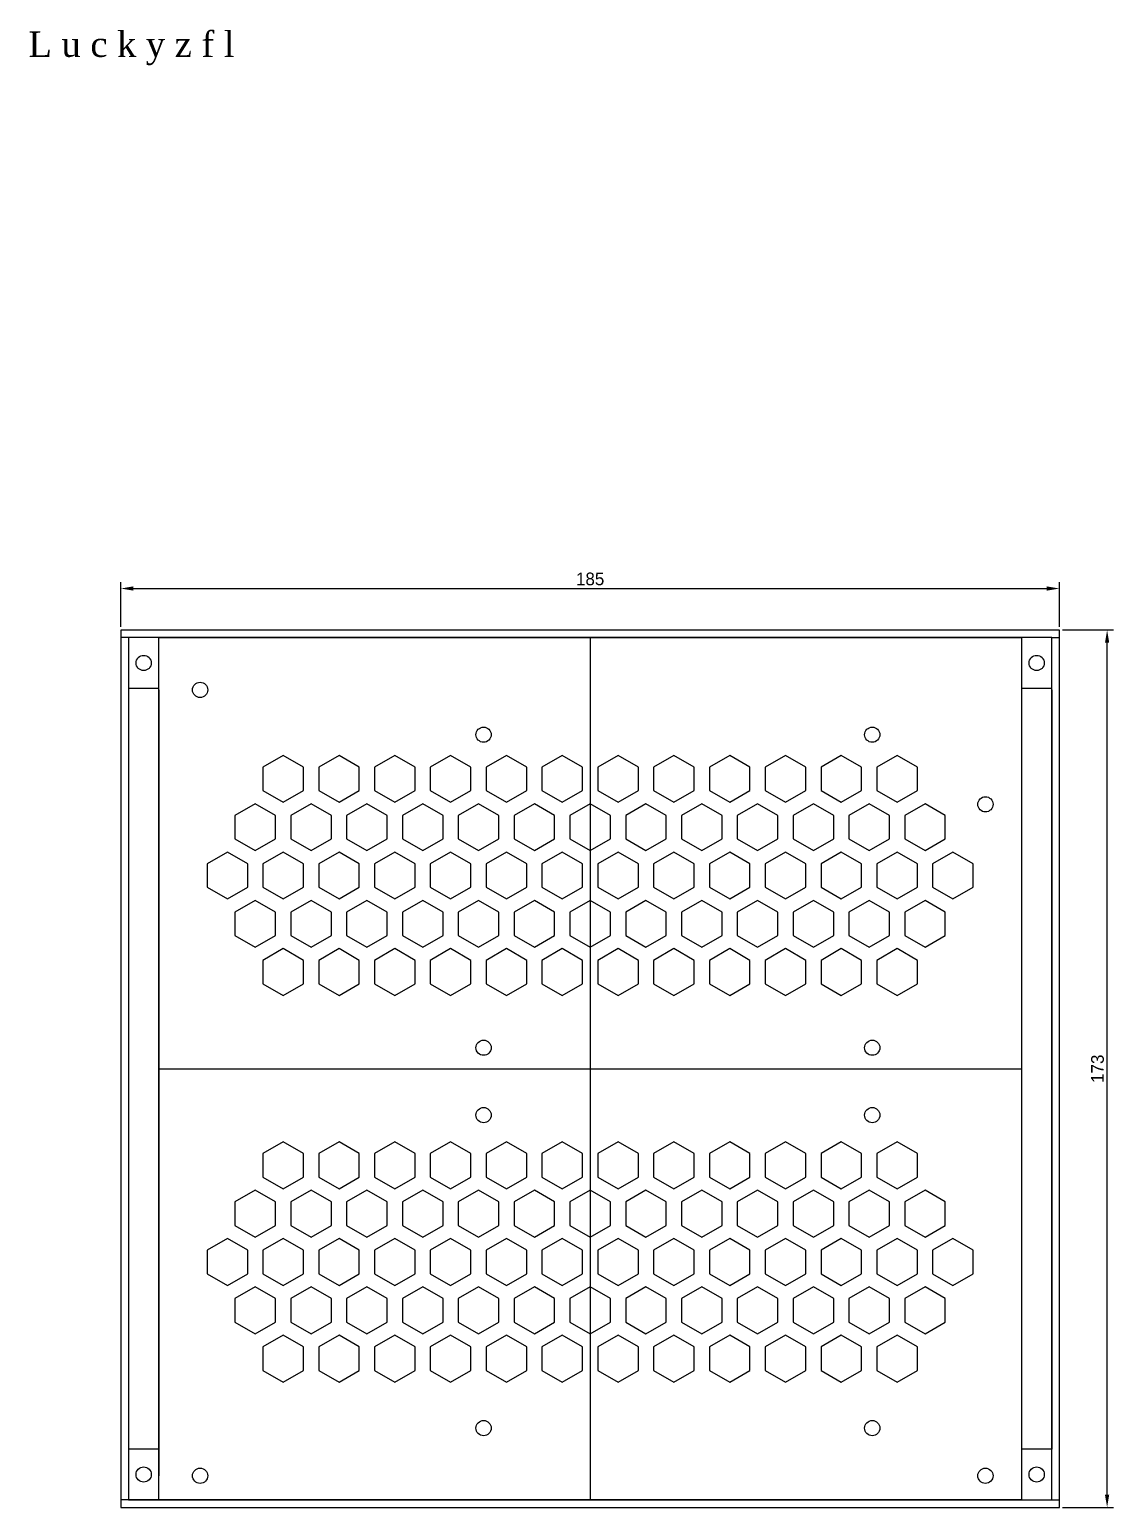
# Model space of a CAD drawing. Header units: millimetres. Extents: x 34 to 5984, y -3597 to 314.
# Drawn here: x 2838.6 to 3052.2, y -965 to -673.6 of the extents above; entities that cross this region are included whole.
import ezdxf

# ---------------------------------------------------------------- set-up
doc = ezdxf.new("R2010")
doc.units = ezdxf.units.MM
doc.dimstyles.new('ISO-25', dxfattribs={"dimtxt": 2.5, "dimasz": 2.5, "dimexe": 1.25, "dimexo": 0.625, "dimtad": 1, "dimdsep": 46, "dimtxsty": 'Standard', "dimcen": 2.5, "dimadec": 0, "dimazin": 0, "dimtfac": 1, "dimtmove": 0, "dimatfit": 3, "dimfxl": 1, "dimarcsym": 0})

# ---------------------------------------------------------------- blocks, each defined once
blk = doc.blocks.new('*D138')
at = {"color": 0, "lineweight": -2, "transparency": 16777216}
for p, q in [((2856.59, -791.37), (2856.59, -782.56)), ((2859.09, -783.81), (3039.09, -783.81)), ((3041.59, -791.37), (3041.59, -782.56))]:
    blk.add_line(p, q, dxfattribs=at)
at = {"color": 0, "transparency": 16777216}
for points in [[(2859.09, -783.39), (2859.09, -784.23), (2856.59, -783.81)], [(3039.09, -783.39), (3039.09, -784.23), (3041.59, -783.81)]]:
    blk.add_solid(points, dxfattribs=at)
at = {"layer": 'Defpoints', "color": 0, "transparency": 16777216}
for p in [(3041.59, -783.81), (2856.59, -791.99), (3041.59, -791.99)]:
    blk.add_point(p, dxfattribs=at)
at = {"color": 0, "transparency": 16777216, "insert": (2949.09, -781.93), "char_height": 2.5, "attachment_point": 5}
blk.add_mtext('185', dxfattribs=at)
blk = doc.blocks.new('*D139')
at = {"color": 0, "lineweight": -2, "transparency": 16777216}
for p, q in [((3042.22, -791.99), (3052.23, -791.99)), ((3050.98, -962.49), (3050.98, -794.49)), ((3042.22, -964.99), (3052.23, -964.99))]:
    blk.add_line(p, q, dxfattribs=at)
at = {"color": 0, "transparency": 16777216}
for points in [[(3050.56, -794.49), (3051.39, -794.49), (3050.98, -791.99)], [(3050.56, -962.49), (3051.39, -962.49), (3050.98, -964.99)]]:
    blk.add_solid(points, dxfattribs=at)
at = {"layer": 'Defpoints', "color": 0, "transparency": 16777216}
for p in [(3041.59, -791.99), (3050.98, -791.99), (3041.59, -964.99)]:
    blk.add_point(p, dxfattribs=at)
at = {"color": 0, "transparency": 16777216, "insert": (3049.1, -878.49), "char_height": 2.5, "attachment_point": 5, "rotation": 90}
blk.add_mtext('173', dxfattribs=at)

msp = doc.modelspace()

# ---------------------------------------------------------------- linework, layer by layer
for p, q in [((3041.594, -791.991), (2856.594, -791.991)), ((2856.594, -791.991), (2856.594, -964.991)), ((3041.594, -964.991), (3041.594, -791.991)), ((2858.094, -793.491), (2858.094, -803.491)), ((2864.094, -793.491), (2858.094, -793.491)), ((2864.094, -803.491), (2864.094, -793.491)), ((3034.094, -793.491), (3034.094, -803.491)), ((3040.094, -793.491), (3034.094, -793.491)), ((3040.094, -803.491), (3040.094, -793.491)), ((2858.094, -803.491), (2864.094, -803.491)), ((2858.094, -803.491), (2858.094, -953.491)), ((2864.094, -803.801), (2864.094, -826.361)), ((2864.094, -803.801), (2864.094, -958.741)), ((3034.094, -803.491), (3040.094, -803.491)), ((3040.094, -803.801), (3040.094, -953.491)), ((2858.094, -953.491), (2858.094, -963.491)), ((2864.094, -953.491), (2858.094, -953.491)), ((2864.094, -963.491), (2864.094, -953.491)), ((3034.094, -953.491), (3034.094, -963.491)), ((3040.094, -953.491), (3034.094, -953.491)), ((3040.094, -963.491), (3040.094, -953.491)), ((2864.094, -963.491), (2858.094, -963.491)), ((2858.094, -963.491), (2864.094, -963.491)), ((3034.094, -963.491), (3040.094, -963.491)), ((2856.594, -964.991), (3041.594, -964.991))]:
    msp.add_line(p, q)
at = {"color": 4}
for p, q in [((2858.094, -793.491), (2856.594, -793.491)), ((2858.094, -793.491), (2858.094, -963.491)), ((3040.094, -793.491), (2858.094, -793.491)), ((2949.094, -793.491), (2949.094, -963.491)), ((3040.094, -963.491), (3040.094, -793.491)), ((3040.094, -793.491), (3041.594, -793.491)), ((2864.094, -878.491), (3034.094, -878.491)), ((2947.594, -878.491), (2950.594, -878.491)), ((2858.094, -963.491), (2856.594, -963.491)), ((2858.094, -963.491), (3040.094, -963.491)), ((3040.094, -963.491), (3041.594, -963.491))]:
    msp.add_line(p, q, dxfattribs=at)
at = {"color": 1}
for p, q in [((2864.094, -793.491), (3034.094, -793.491)), ((2864.094, -963.491), (2864.094, -793.491)), ((3034.094, -793.491), (3034.094, -963.491)), ((3034.094, -963.491), (2864.094, -963.491))]:
    msp.add_line(p, q, dxfattribs=at)
for points in [[(2892.594, -819.024), (2888.594, -816.715), (2884.594, -819.024), (2884.594, -823.643), (2888.594, -825.952), (2892.594, -823.643)], [(2903.594, -819.024), (2899.594, -816.715), (2895.594, -819.024), (2895.594, -823.643), (2899.594, -825.952), (2903.594, -823.643)], [(2914.594, -819.024), (2910.594, -816.715), (2906.594, -819.024), (2906.594, -823.643), (2910.594, -825.952), (2914.594, -823.643)], [(2925.594, -819.024), (2921.594, -816.715), (2917.594, -819.024), (2917.594, -823.643), (2921.594, -825.952), (2925.594, -823.643)], [(2936.594, -819.024), (2932.594, -816.715), (2928.594, -819.024), (2928.594, -823.643), (2932.594, -825.952), (2936.594, -823.643)], [(2947.594, -819.024), (2943.594, -816.715), (2939.594, -819.024), (2939.594, -823.643), (2943.594, -825.952), (2947.594, -823.643)], [(2958.594, -819.024), (2954.594, -816.715), (2950.594, -819.024), (2950.594, -823.643), (2954.594, -825.952), (2958.594, -823.643)], [(2969.594, -819.024), (2965.594, -816.715), (2961.594, -819.024), (2961.594, -823.643), (2965.594, -825.952), (2969.594, -823.643)], [(2980.594, -819.024), (2976.594, -816.715), (2972.594, -819.024), (2972.594, -823.643), (2976.594, -825.952), (2980.594, -823.643)], [(2991.594, -819.024), (2987.594, -816.715), (2983.594, -819.024), (2983.594, -823.643), (2987.594, -825.952), (2991.594, -823.643)], [(3002.594, -819.024), (2998.594, -816.715), (2994.594, -819.024), (2994.594, -823.643), (2998.594, -825.952), (3002.594, -823.643)], [(3013.594, -819.024), (3009.594, -816.715), (3005.594, -819.024), (3005.594, -823.643), (3009.594, -825.952), (3013.594, -823.643)], [(2887.094, -828.55), (2883.094, -826.241), (2879.094, -828.55), (2879.094, -833.169), (2883.094, -835.478), (2887.094, -833.169)], [(2898.094, -828.55), (2894.094, -826.241), (2890.094, -828.55), (2890.094, -833.169), (2894.094, -835.478), (2898.094, -833.169)], [(2909.094, -828.55), (2905.094, -826.241), (2901.094, -828.55), (2901.094, -833.169), (2905.094, -835.478), (2909.094, -833.169)], [(2920.094, -828.55), (2916.094, -826.241), (2912.094, -828.55), (2912.094, -833.169), (2916.094, -835.478), (2920.094, -833.169)], [(2931.094, -828.55), (2927.094, -826.241), (2923.094, -828.55), (2923.094, -833.169), (2927.094, -835.478), (2931.094, -833.169)], [(2942.094, -828.55), (2938.094, -826.241), (2934.094, -828.55), (2934.094, -833.169), (2938.094, -835.478), (2942.094, -833.169)], [(2953.094, -828.55), (2949.094, -826.241), (2945.094, -828.55), (2945.094, -833.169), (2949.094, -835.478), (2953.094, -833.169)], [(2964.094, -828.55), (2960.094, -826.241), (2956.094, -828.55), (2956.094, -833.169), (2960.094, -835.478), (2964.094, -833.169)], [(2975.094, -828.55), (2971.094, -826.241), (2967.094, -828.55), (2967.094, -833.169), (2971.094, -835.478), (2975.094, -833.169)], [(2986.094, -828.55), (2982.094, -826.241), (2978.094, -828.55), (2978.094, -833.169), (2982.094, -835.478), (2986.094, -833.169)], [(2997.094, -828.55), (2993.094, -826.241), (2989.094, -828.55), (2989.094, -833.169), (2993.094, -835.478), (2997.094, -833.169)], [(3008.094, -828.55), (3004.094, -826.241), (3000.094, -828.55), (3000.094, -833.169), (3004.094, -835.478), (3008.094, -833.169)], [(3019.094, -828.55), (3015.094, -826.241), (3011.094, -828.55), (3011.094, -833.169), (3015.094, -835.478), (3019.094, -833.169)], [(2881.594, -838.077), (2877.594, -835.767), (2873.594, -838.077), (2873.594, -842.695), (2877.594, -845.005), (2881.594, -842.695)], [(2892.594, -838.077), (2888.594, -835.767), (2884.594, -838.077), (2884.594, -842.695), (2888.594, -845.005), (2892.594, -842.695)], [(2903.594, -838.077), (2899.594, -835.767), (2895.594, -838.077), (2895.594, -842.695), (2899.594, -845.005), (2903.594, -842.695)], [(2914.594, -838.077), (2910.594, -835.767), (2906.594, -838.077), (2906.594, -842.695), (2910.594, -845.005), (2914.594, -842.695)], [(2925.594, -838.077), (2921.594, -835.767), (2917.594, -838.077), (2917.594, -842.695), (2921.594, -845.005), (2925.594, -842.695)], [(2936.594, -838.077), (2932.594, -835.767), (2928.594, -838.077), (2928.594, -842.695), (2932.594, -845.005), (2936.594, -842.695)], [(2947.594, -838.077), (2943.594, -835.767), (2939.594, -838.077), (2939.594, -842.695), (2943.594, -845.005), (2947.594, -842.695)], [(2958.594, -838.077), (2954.594, -835.767), (2950.594, -838.077), (2950.594, -842.695), (2954.594, -845.005), (2958.594, -842.695)], [(2969.594, -838.077), (2965.594, -835.767), (2961.594, -838.077), (2961.594, -842.695), (2965.594, -845.005), (2969.594, -842.695)], [(2980.594, -838.077), (2976.594, -835.767), (2972.594, -838.077), (2972.594, -842.695), (2976.594, -845.005), (2980.594, -842.695)], [(2991.594, -838.077), (2987.594, -835.767), (2983.594, -838.077), (2983.594, -842.695), (2987.594, -845.005), (2991.594, -842.695)], [(3002.594, -838.077), (2998.594, -835.767), (2994.594, -838.077), (2994.594, -842.695), (2998.594, -845.005), (3002.594, -842.695)], [(3013.594, -838.077), (3009.594, -835.767), (3005.594, -838.077), (3005.594, -842.695), (3009.594, -845.005), (3013.594, -842.695)], [(3024.594, -838.077), (3020.594, -835.767), (3016.594, -838.077), (3016.594, -842.695), (3020.594, -845.005), (3024.594, -842.695)], [(2887.094, -847.603), (2883.094, -845.293), (2879.094, -847.603), (2879.094, -852.222), (2883.094, -854.531), (2887.094, -852.222)], [(2898.094, -847.603), (2894.094, -845.293), (2890.094, -847.603), (2890.094, -852.222), (2894.094, -854.531), (2898.094, -852.222)], [(2909.094, -847.603), (2905.094, -845.293), (2901.094, -847.603), (2901.094, -852.222), (2905.094, -854.531), (2909.094, -852.222)], [(2920.094, -847.603), (2916.094, -845.293), (2912.094, -847.603), (2912.094, -852.222), (2916.094, -854.531), (2920.094, -852.222)], [(2931.094, -847.603), (2927.094, -845.293), (2923.094, -847.603), (2923.094, -852.222), (2927.094, -854.531), (2931.094, -852.222)], [(2942.094, -847.603), (2938.094, -845.293), (2934.094, -847.603), (2934.094, -852.222), (2938.094, -854.531), (2942.094, -852.222)], [(2953.094, -847.603), (2949.094, -845.293), (2945.094, -847.603), (2945.094, -852.222), (2949.094, -854.531), (2953.094, -852.222)], [(2964.094, -847.603), (2960.094, -845.293), (2956.094, -847.603), (2956.094, -852.222), (2960.094, -854.531), (2964.094, -852.222)], [(2975.094, -847.603), (2971.094, -845.293), (2967.094, -847.603), (2967.094, -852.222), (2971.094, -854.531), (2975.094, -852.222)], [(2986.094, -847.603), (2982.094, -845.293), (2978.094, -847.603), (2978.094, -852.222), (2982.094, -854.531), (2986.094, -852.222)], [(2997.094, -847.603), (2993.094, -845.293), (2989.094, -847.603), (2989.094, -852.222), (2993.094, -854.531), (2997.094, -852.222)], [(3008.094, -847.603), (3004.094, -845.293), (3000.094, -847.603), (3000.094, -852.222), (3004.094, -854.531), (3008.094, -852.222)], [(3019.094, -847.603), (3015.094, -845.293), (3011.094, -847.603), (3011.094, -852.222), (3015.094, -854.531), (3019.094, -852.222)], [(2892.594, -857.129), (2888.594, -854.82), (2884.594, -857.129), (2884.594, -861.748), (2888.594, -864.057), (2892.594, -861.748)], [(2903.594, -857.129), (2899.594, -854.82), (2895.594, -857.129), (2895.594, -861.748), (2899.594, -864.057), (2903.594, -861.748)], [(2914.594, -857.129), (2910.594, -854.82), (2906.594, -857.129), (2906.594, -861.748), (2910.594, -864.057), (2914.594, -861.748)], [(2925.594, -857.129), (2921.594, -854.82), (2917.594, -857.129), (2917.594, -861.748), (2921.594, -864.057), (2925.594, -861.748)], [(2936.594, -857.129), (2932.594, -854.82), (2928.594, -857.129), (2928.594, -861.748), (2932.594, -864.057), (2936.594, -861.748)], [(2947.594, -857.129), (2943.594, -854.82), (2939.594, -857.129), (2939.594, -861.748), (2943.594, -864.057), (2947.594, -861.748)], [(2958.594, -857.129), (2954.594, -854.82), (2950.594, -857.129), (2950.594, -861.748), (2954.594, -864.057), (2958.594, -861.748)], [(2969.594, -857.129), (2965.594, -854.82), (2961.594, -857.129), (2961.594, -861.748), (2965.594, -864.057), (2969.594, -861.748)], [(2980.594, -857.129), (2976.594, -854.82), (2972.594, -857.129), (2972.594, -861.748), (2976.594, -864.057), (2980.594, -861.748)], [(2991.594, -857.129), (2987.594, -854.82), (2983.594, -857.129), (2983.594, -861.748), (2987.594, -864.057), (2991.594, -861.748)], [(3002.594, -857.129), (2998.594, -854.82), (2994.594, -857.129), (2994.594, -861.748), (2998.594, -864.057), (3002.594, -861.748)], [(3013.594, -857.129), (3009.594, -854.82), (3005.594, -857.129), (3005.594, -861.748), (3009.594, -864.057), (3013.594, -861.748)], [(2892.594, -895.234), (2888.594, -892.925), (2884.594, -895.234), (2884.594, -899.853), (2888.594, -902.162), (2892.594, -899.853)], [(2903.594, -895.234), (2899.594, -892.925), (2895.594, -895.234), (2895.594, -899.853), (2899.594, -902.162), (2903.594, -899.853)], [(2914.594, -895.234), (2910.594, -892.925), (2906.594, -895.234), (2906.594, -899.853), (2910.594, -902.162), (2914.594, -899.853)], [(2925.594, -895.234), (2921.594, -892.925), (2917.594, -895.234), (2917.594, -899.853), (2921.594, -902.162), (2925.594, -899.853)], [(2936.594, -895.234), (2932.594, -892.925), (2928.594, -895.234), (2928.594, -899.853), (2932.594, -902.162), (2936.594, -899.853)], [(2947.594, -895.234), (2943.594, -892.925), (2939.594, -895.234), (2939.594, -899.853), (2943.594, -902.162), (2947.594, -899.853)], [(2958.594, -895.234), (2954.594, -892.925), (2950.594, -895.234), (2950.594, -899.853), (2954.594, -902.162), (2958.594, -899.853)], [(2969.594, -895.234), (2965.594, -892.925), (2961.594, -895.234), (2961.594, -899.853), (2965.594, -902.162), (2969.594, -899.853)], [(2980.594, -895.234), (2976.594, -892.925), (2972.594, -895.234), (2972.594, -899.853), (2976.594, -902.162), (2980.594, -899.853)], [(2991.594, -895.234), (2987.594, -892.925), (2983.594, -895.234), (2983.594, -899.853), (2987.594, -902.162), (2991.594, -899.853)], [(3002.594, -895.234), (2998.594, -892.925), (2994.594, -895.234), (2994.594, -899.853), (2998.594, -902.162), (3002.594, -899.853)], [(3013.594, -895.234), (3009.594, -892.925), (3005.594, -895.234), (3005.594, -899.853), (3009.594, -902.162), (3013.594, -899.853)], [(2887.094, -904.76), (2883.094, -902.451), (2879.094, -904.76), (2879.094, -909.379), (2883.094, -911.689), (2887.094, -909.379)], [(2898.094, -904.76), (2894.094, -902.451), (2890.094, -904.76), (2890.094, -909.379), (2894.094, -911.689), (2898.094, -909.379)], [(2909.094, -904.76), (2905.094, -902.451), (2901.094, -904.76), (2901.094, -909.379), (2905.094, -911.689), (2909.094, -909.379)], [(2920.094, -904.76), (2916.094, -902.451), (2912.094, -904.76), (2912.094, -909.379), (2916.094, -911.689), (2920.094, -909.379)], [(2931.094, -904.76), (2927.094, -902.451), (2923.094, -904.76), (2923.094, -909.379), (2927.094, -911.689), (2931.094, -909.379)], [(2942.094, -904.76), (2938.094, -902.451), (2934.094, -904.76), (2934.094, -909.379), (2938.094, -911.689), (2942.094, -909.379)], [(2953.094, -904.76), (2949.094, -902.451), (2945.094, -904.76), (2945.094, -909.379), (2949.094, -911.689), (2953.094, -909.379)], [(2964.094, -904.76), (2960.094, -902.451), (2956.094, -904.76), (2956.094, -909.379), (2960.094, -911.689), (2964.094, -909.379)], [(2975.094, -904.76), (2971.094, -902.451), (2967.094, -904.76), (2967.094, -909.379), (2971.094, -911.689), (2975.094, -909.379)], [(2986.094, -904.76), (2982.094, -902.451), (2978.094, -904.76), (2978.094, -909.379), (2982.094, -911.689), (2986.094, -909.379)], [(2997.094, -904.76), (2993.094, -902.451), (2989.094, -904.76), (2989.094, -909.379), (2993.094, -911.689), (2997.094, -909.379)], [(3008.094, -904.76), (3004.094, -902.451), (3000.094, -904.76), (3000.094, -909.379), (3004.094, -911.689), (3008.094, -909.379)], [(3019.094, -904.76), (3015.094, -902.451), (3011.094, -904.76), (3011.094, -909.379), (3015.094, -911.689), (3019.094, -909.379)], [(2881.594, -914.287), (2877.594, -911.977), (2873.594, -914.287), (2873.594, -918.906), (2877.594, -921.215), (2881.594, -918.906)], [(2892.594, -914.287), (2888.594, -911.977), (2884.594, -914.287), (2884.594, -918.906), (2888.594, -921.215), (2892.594, -918.906)], [(2903.594, -914.287), (2899.594, -911.977), (2895.594, -914.287), (2895.594, -918.906), (2899.594, -921.215), (2903.594, -918.906)], [(2914.594, -914.287), (2910.594, -911.977), (2906.594, -914.287), (2906.594, -918.906), (2910.594, -921.215), (2914.594, -918.906)], [(2925.594, -914.287), (2921.594, -911.977), (2917.594, -914.287), (2917.594, -918.906), (2921.594, -921.215), (2925.594, -918.906)], [(2936.594, -914.287), (2932.594, -911.977), (2928.594, -914.287), (2928.594, -918.906), (2932.594, -921.215), (2936.594, -918.906)], [(2947.594, -914.287), (2943.594, -911.977), (2939.594, -914.287), (2939.594, -918.906), (2943.594, -921.215), (2947.594, -918.906)], [(2958.594, -914.287), (2954.594, -911.977), (2950.594, -914.287), (2950.594, -918.906), (2954.594, -921.215), (2958.594, -918.906)], [(2969.594, -914.287), (2965.594, -911.977), (2961.594, -914.287), (2961.594, -918.906), (2965.594, -921.215), (2969.594, -918.906)], [(2980.594, -914.287), (2976.594, -911.977), (2972.594, -914.287), (2972.594, -918.906), (2976.594, -921.215), (2980.594, -918.906)], [(2991.594, -914.287), (2987.594, -911.977), (2983.594, -914.287), (2983.594, -918.906), (2987.594, -921.215), (2991.594, -918.906)], [(3002.594, -914.287), (2998.594, -911.977), (2994.594, -914.287), (2994.594, -918.906), (2998.594, -921.215), (3002.594, -918.906)], [(3013.594, -914.287), (3009.594, -911.977), (3005.594, -914.287), (3005.594, -918.906), (3009.594, -921.215), (3013.594, -918.906)], [(3024.594, -914.287), (3020.594, -911.977), (3016.594, -914.287), (3016.594, -918.906), (3020.594, -921.215), (3024.594, -918.906)], [(2887.094, -923.813), (2883.094, -921.504), (2879.094, -923.813), (2879.094, -928.432), (2883.094, -930.741), (2887.094, -928.432)], [(2898.094, -923.813), (2894.094, -921.504), (2890.094, -923.813), (2890.094, -928.432), (2894.094, -930.741), (2898.094, -928.432)], [(2909.094, -923.813), (2905.094, -921.504), (2901.094, -923.813), (2901.094, -928.432), (2905.094, -930.741), (2909.094, -928.432)], [(2920.094, -923.813), (2916.094, -921.504), (2912.094, -923.813), (2912.094, -928.432), (2916.094, -930.741), (2920.094, -928.432)], [(2931.094, -923.813), (2927.094, -921.504), (2923.094, -923.813), (2923.094, -928.432), (2927.094, -930.741), (2931.094, -928.432)], [(2942.094, -923.813), (2938.094, -921.504), (2934.094, -923.813), (2934.094, -928.432), (2938.094, -930.741), (2942.094, -928.432)], [(2953.094, -923.813), (2949.094, -921.504), (2945.094, -923.813), (2945.094, -928.432), (2949.094, -930.741), (2953.094, -928.432)], [(2964.094, -923.813), (2960.094, -921.504), (2956.094, -923.813), (2956.094, -928.432), (2960.094, -930.741), (2964.094, -928.432)], [(2975.094, -923.813), (2971.094, -921.504), (2967.094, -923.813), (2967.094, -928.432), (2971.094, -930.741), (2975.094, -928.432)], [(2986.094, -923.813), (2982.094, -921.504), (2978.094, -923.813), (2978.094, -928.432), (2982.094, -930.741), (2986.094, -928.432)], [(2997.094, -923.813), (2993.094, -921.504), (2989.094, -923.813), (2989.094, -928.432), (2993.094, -930.741), (2997.094, -928.432)], [(3008.094, -923.813), (3004.094, -921.504), (3000.094, -923.813), (3000.094, -928.432), (3004.094, -930.741), (3008.094, -928.432)], [(3019.094, -923.813), (3015.094, -921.504), (3011.094, -923.813), (3011.094, -928.432), (3015.094, -930.741), (3019.094, -928.432)], [(2892.594, -933.339), (2888.594, -931.03), (2884.594, -933.339), (2884.594, -937.958), (2888.594, -940.268), (2892.594, -937.958)], [(2903.594, -933.339), (2899.594, -931.03), (2895.594, -933.339), (2895.594, -937.958), (2899.594, -940.268), (2903.594, -937.958)], [(2914.594, -933.339), (2910.594, -931.03), (2906.594, -933.339), (2906.594, -937.958), (2910.594, -940.268), (2914.594, -937.958)], [(2925.594, -933.339), (2921.594, -931.03), (2917.594, -933.339), (2917.594, -937.958), (2921.594, -940.268), (2925.594, -937.958)], [(2936.594, -933.339), (2932.594, -931.03), (2928.594, -933.339), (2928.594, -937.958), (2932.594, -940.268), (2936.594, -937.958)], [(2947.594, -933.339), (2943.594, -931.03), (2939.594, -933.339), (2939.594, -937.958), (2943.594, -940.268), (2947.594, -937.958)], [(2958.594, -933.339), (2954.594, -931.03), (2950.594, -933.339), (2950.594, -937.958), (2954.594, -940.268), (2958.594, -937.958)], [(2969.594, -933.339), (2965.594, -931.03), (2961.594, -933.339), (2961.594, -937.958), (2965.594, -940.268), (2969.594, -937.958)], [(2980.594, -933.339), (2976.594, -931.03), (2972.594, -933.339), (2972.594, -937.958), (2976.594, -940.268), (2980.594, -937.958)], [(2991.594, -933.339), (2987.594, -931.03), (2983.594, -933.339), (2983.594, -937.958), (2987.594, -940.268), (2991.594, -937.958)], [(3002.594, -933.339), (2998.594, -931.03), (2994.594, -933.339), (2994.594, -937.958), (2998.594, -940.268), (3002.594, -937.958)], [(3013.594, -933.339), (3009.594, -931.03), (3005.594, -933.339), (3005.594, -937.958), (3009.594, -940.268), (3013.594, -937.958)]]:
    msp.add_lwpolyline(points, close=True)
for centre in [(2861.094, -798.491), (3037.094, -798.491), (2872.214, -803.801), (2928.094, -812.631), (3004.694, -812.631), (3026.994, -826.361), (2928.094, -874.351), (3004.694, -874.351), (2928.094, -887.631), (3004.694, -887.631), (2928.094, -949.351), (3004.694, -949.351), (2861.094, -958.491), (2872.214, -958.741), (3026.994, -958.741), (3037.094, -958.491)]:
    msp.add_circle(centre, 1.5, dxfattribs=at)

# ---------------------------------------------------------------- texts
at = {"color": 4, "insert": (2838.39, -673.982), "char_height": 5.01696, "attachment_point": 1}
msp.add_mtext_dynamic_manual_height_columns('\\pxtc10,c12;{\\fTimes New Roman|b0|i0|c134|p18;L u c k y z f l}', width=67.11316, gutter_width=12.5, heights=[18.415], dxfattribs=at)

# ---------------------------------------------------------------- dimensions: what is measured, and where the dimension line sits
at = {"color": 4}
dim = msp.add_linear_dim(base=(3041.594, -783.81), p1=(2856.594, -791.991), p2=(3041.594, -791.991), dimstyle='ISO-25', dxfattribs=at)
dim.commit()
dim.dimension.update_dxf_attribs({"geometry": '*D138', "text_midpoint": (2949.094, -781.935)})
dim = msp.add_aligned_dim(p1=(3041.594, -964.991), p2=(3041.594, -791.991), distance=-9.382, dimstyle='ISO-25', dxfattribs=at)
dim.commit()
dim.dimension.update_dxf_attribs({"geometry": '*D139', "text_midpoint": (3049.101, -878.491)})

doc.saveas('drawing.dxf')
